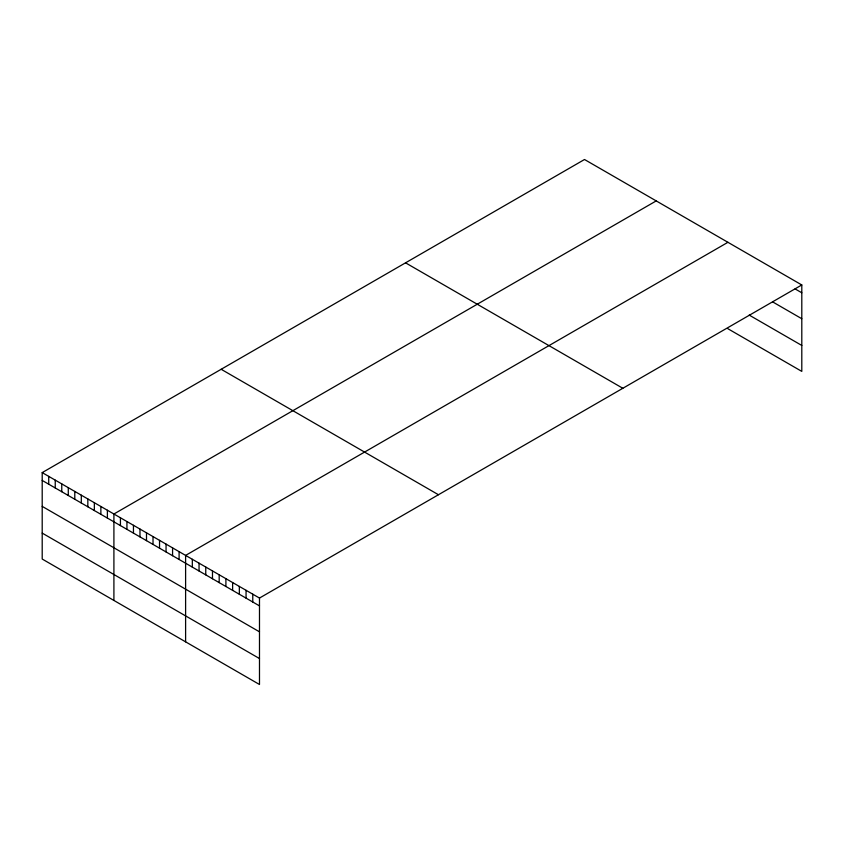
<?xml version="1.0" encoding="UTF-8"?>
<svg xmlns="http://www.w3.org/2000/svg" width="844" height="844" viewBox="0 0 844 844"><rect width="100%" height="100%" fill="white"/><g stroke="black" fill="none" stroke-linecap="round" stroke-linejoin="round"><path stroke-width="1.27" d="M42.2 472.608L259.488 598.058L259.488 684.495L42.2 559.044L42.2 472.608L584.512 159.505L801.8 284.956L801.8 371.392L727.918 328.738M656.221 200.904L113.908 514.007L113.908 600.443M727.918 242.302L185.606 555.405L185.606 641.841M259.488 598.058L801.8 284.956M795.08 288.912L801.8 292.784M772.693 301.92L801.8 318.726M749.187 315.076L801.8 345.449M405.553 262.832L622.84 388.282M221.16 369.282L438.447 494.732M42.2 480.436L259.488 605.886M42.2 506.379L259.488 631.829M42.2 533.102L259.488 658.552M252.767 594.187L252.767 602.004M246.058 590.304L246.058 598.132M239.337 586.432L239.337 594.25M232.627 582.55L232.627 590.378M225.907 578.668L225.907 586.496M219.187 574.796L219.187 582.624M212.477 570.913L212.477 578.741M205.757 567.041L205.757 574.869M199.047 563.159L199.047 570.987M192.327 559.287L192.327 567.105M179.097 551.638L179.097 559.466M172.577 547.883L172.577 555.7M166.057 544.116L166.057 551.944M159.537 540.35L159.537 548.178M153.017 536.594L153.017 544.412M146.497 532.828L146.497 540.656M139.977 529.061L139.977 536.889M133.457 525.295L133.457 533.123M126.938 521.539L126.938 529.357M120.428 517.773L120.428 525.601M107.388 510.24L107.388 518.068M100.869 506.484L100.869 514.302M94.349 502.718L94.349 510.546M87.829 498.952L87.829 506.78M81.309 495.196L81.309 503.013M74.789 491.43L74.789 499.258M68.28 487.663L68.28 495.491M61.76 483.897L61.76 491.725M55.24 480.141L55.24 487.959M48.72 476.375L48.72 484.203"/></g></svg>
